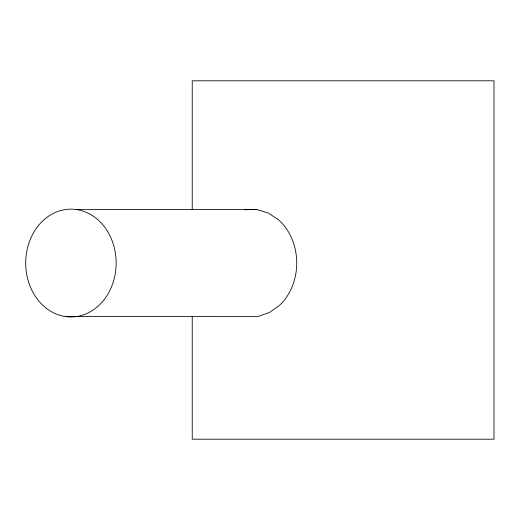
<?xml version="1.0" encoding="UTF-8"?>
<svg xmlns="http://www.w3.org/2000/svg" width="520" height="520" viewBox="0 0 520 520"><rect width="100%" height="100%" fill="white"/><g stroke="black" fill="none" stroke-linecap="round" stroke-linejoin="round"><path stroke-width="0.78" d="M244.888 209.716L256.698 209.495L268.151 212.927L278.467 219.772A53.911 45.234 -90 0 1 279.591 305.298L269.458 312.526L258.102 316.381L65.734 316.602A53.911 45.234 90 0 1 34.619 230.906A53.911 45.234 90 0 1 112.444 241.638A53.911 45.234 90 0 1 65.734 316.602M76.128 209.495L256.698 209.495M192.231 209.729L192.231 80.808L494 80.808L494 439.192L192.231 439.192L192.231 316.758"/></g></svg>
